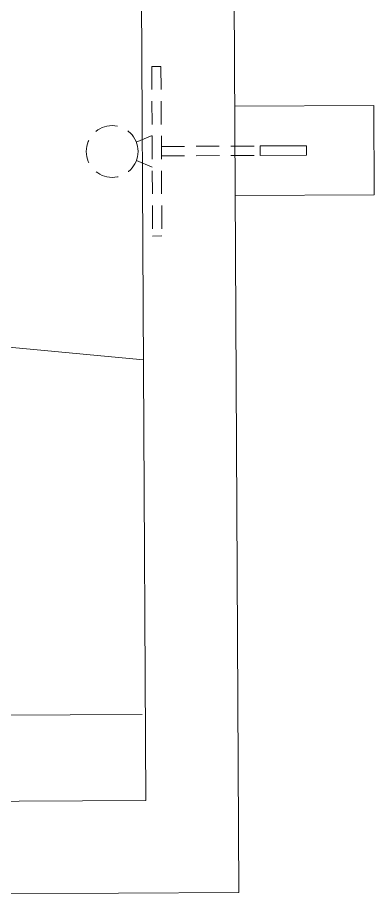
# Model space of a CAD drawing. Header units: millimetres. Extents: x 111 to 1506, y 14 to 566.
# Drawn here: x 246.98 to 250.83, y 209.34 to 218.92 of the extents above; entities that cross this region are included whole.
import ezdxf

# ---------------------------------------------------------------- set-up
doc = ezdxf.new("R2010")
doc.units = ezdxf.units.MM
doc.linetypes.add('HIDDEN', pattern=[0.375, 0.25, -0.125])
doc.layers.add('pisos', color=155, linetype='Continuous', lineweight=5)

# ---------------------------------------------------------------- blocks, each defined once
blk = doc.blocks.new('foot')
at = {"layer": 'pisos'}
for p, q in [((1520.1222, 92.0615), (1520.1222, 120.0615)), ((1525.8722, 93.0615), (1526.3732, 98.0615)), ((1525.8722, 93.0615), (1526.3732, 98.0615)), ((1522.0477, 96.766), (1522.0477, 93.0963)), ((1520.1222, 92.0615), (1536.1222, 92.0615)), ((1527.6389, 90.5615), (1527.6389, 92.0615)), ((1527.6389, 90.5615), (1527.6389, 92.0615)), ((1528.6041, 90.5615), (1528.6041, 92.0615)), ((1528.6041, 90.5615), (1528.6041, 92.0615)), ((1528.0714, 91.2891), (1528.0714, 91.7891)), ((1528.0714, 91.7891), (1528.173, 91.7891)), ((1528.173, 91.7891), (1528.173, 91.2891)), ((1528.173, 91.2891), (1528.0714, 91.2891)), ((1528.6041, 90.5615), (1527.6389, 90.5615))]:
    blk.add_line(p, q, dxfattribs=at)
at = {"layer": 'pisos', "linetype": 'HIDDEN'}
for p, q in [((1527.9522, 92.9551), (1528.0218, 93.1261)), ((1527.9522, 92.9551), (1528.0218, 93.1261)), ((1528.2225, 93.1261), (1528.2921, 92.9551)), ((1528.2225, 93.1261), (1528.2921, 92.9551)), ((1529.0366, 92.9551), (1527.2078, 92.9551)), ((1529.0366, 92.9551), (1527.2078, 92.9551)), ((1527.2078, 92.9551), (1527.2078, 92.8551)), ((1527.2078, 92.9551), (1527.2078, 92.8551)), ((1529.0366, 92.8551), (1529.0366, 92.9551)), ((1529.0366, 92.8551), (1529.0366, 92.9551)), ((1529.0366, 92.8551), (1527.2078, 92.8551)), ((1529.0366, 92.8551), (1527.2078, 92.8551)), ((1528.0714, 92.8551), (1528.0714, 91.7891)), ((1528.0714, 92.8551), (1528.0714, 91.7891)), ((1528.173, 92.8551), (1528.173, 91.7891)), ((1528.173, 92.8551), (1528.173, 91.7891))]:
    blk.add_line(p, q, dxfattribs=at)
at = {"layer": 'pisos'}
blk.add_lwpolyline([(1535.1222, 93.0615), (1535.1222, 119.0615), (1521.1222, 119.0615), (1521.1222, 93.0615)], close=True, dxfattribs=at)
blk.add_lwpolyline([(1528.173, 91.7891), (1528.173, 91.2891), (1528.0714, 91.2891), (1528.0714, 91.7891), (1528.173, 91.7891)], dxfattribs=at)
at = {"layer": 'pisos', "linetype": 'HIDDEN'}
blk.add_circle((1528.1222, 93.3869), 0.2794, dxfattribs=at)
blk.add_circle((1528.1222, 93.3869), 0.2794, dxfattribs=at)

msp = doc.modelspace()

# ---------------------------------------------------------------- block references
at = {"lineweight": 100, "rotation": 90.30132774606777}
msp.add_blockref('foot', (349.42556, -1310.12924), dxfattribs=at)

doc.saveas('drawing.dxf')
